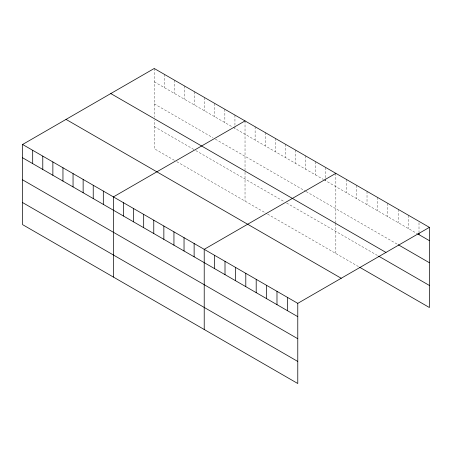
<?xml version="1.0" encoding="UTF-8"?>
<svg xmlns="http://www.w3.org/2000/svg" width="452" height="452" viewBox="0 0 452 452"><rect width="100%" height="100%" fill="white"/><g stroke="black" fill="none" stroke-linecap="round" stroke-linejoin="round"><path stroke-width="0.34" stroke-dasharray="2.26 1.69" d="M154.222 81.795L232.565 127.023M233.159 127.368L323.378 179.455M323.971 179.794L417.168 233.605M154.222 103.858L212.982 137.781M215.355 139.154L305.569 191.236M306.162 191.58L397.602 244.368M154.222 126.588L194.58 149.889M195.767 150.578L284.206 201.632M286.579 203.004L377.42 255.453M174.404 160.302L154.222 148.651L154.222 119.904M176.777 161.675L266.991 213.756M267.584 214.101L359.074 266.923M419.004 222.757L419.004 232.565M408.608 215.35L408.608 228.661M398.212 209.349L398.212 222.661M387.816 203.349L387.816 216.661M377.42 197.349L377.42 210.655M367.024 191.343L367.024 204.654M356.634 185.343L356.634 198.654M346.238 179.342L346.238 192.654M335.842 173.342L335.842 222.751M335.842 223.424L335.842 253.51M325.751 167.517L325.751 178.02M325.751 178.721L325.751 180.823M315.66 161.692L315.66 174.997M305.569 155.867L305.569 169.172M295.478 150.036L295.478 163.347M285.393 144.211L285.393 157.522M275.302 138.385L275.302 151.697M265.211 132.56L265.211 145.872M255.12 126.735L255.12 140.047M245.029 120.91L245.029 201.078M234.944 115.085L234.944 128.396M224.853 109.26L224.853 122.571M214.762 103.435L214.762 116.746M204.671 97.609L204.671 110.921M194.58 91.784L194.58 105.096M184.489 85.959L184.489 99.27M174.404 80.134L174.404 93.445M164.313 74.309L164.313 87.62M154.222 68.484L154.222 117.226"/><path stroke-width="0.68" d="M22.6 144.476L297.778 303.348L297.778 383.516L22.6 224.644L22.6 144.476L154.222 68.484L429.4 227.356L429.4 307.524L359.69 267.279M245.029 120.91L113.407 196.902L113.407 277.07M335.842 173.342L204.219 249.329L204.219 329.497M297.778 303.348L429.4 227.356M417.784 233.955L429.4 240.667M398.212 244.724L429.4 262.731M110.785 93.564L385.963 252.431M378.646 256.16L429.4 285.461M66.037 119.396L341.215 278.268M22.6 157.788L297.778 316.66M22.6 179.851L297.778 338.723M22.6 202.581L297.778 361.453M419.004 233.26L419.004 234.661M287.382 297.348L287.382 310.654M276.986 291.342L276.986 304.654M266.59 285.342L266.59 298.653M256.194 279.342L256.194 292.653M245.798 273.341L245.798 286.647M235.402 267.335L235.402 280.647M225.006 261.335L225.006 274.647M214.615 255.335L214.615 268.641M194.128 243.504L194.128 256.815M184.037 237.679L184.037 250.99M173.947 231.853L173.947 245.165M163.856 226.028L163.856 239.34M153.77 220.203L153.77 233.514M143.679 214.378L143.679 227.689M133.589 208.553L133.589 221.864M123.498 202.728L123.498 216.039M103.316 191.077L103.316 204.389M93.231 185.252L93.231 198.564M83.14 179.427L83.14 192.738M73.049 173.602L73.049 186.913M62.958 167.777L62.958 181.088M52.867 161.952L52.867 175.263M42.782 156.126L42.782 169.438M32.691 150.301L32.691 163.613"/></g></svg>
